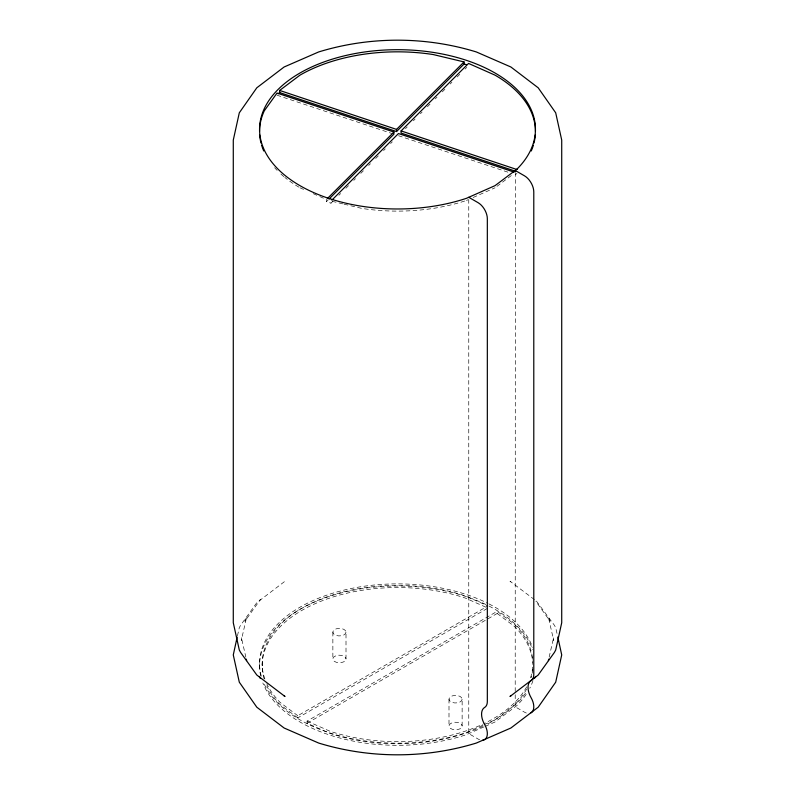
<?xml version="1.0" encoding="UTF-8"?>
<svg xmlns="http://www.w3.org/2000/svg" width="795" height="795" viewBox="0 0 795 795"><rect width="100%" height="100%" fill="white"/><g stroke="black" fill="none" stroke-linecap="round" stroke-linejoin="round"><path stroke-width="0.6" stroke-dasharray="3.98 2.98" d="M237.447 635.851L239.305 627.692L240.577 625.307L256.805 602.68L284.998 581.225L284.103 581.89M549.156 657.117L553.678 637.282L553.678 640.422L548.361 617.089L550.14 621.253L535.79 601.249M259.717 600.245L260.641 599.251L244.86 621.253L246.639 617.089L241.322 640.422L241.322 637.282L245.844 657.117M332.727 201.423L330.978 203.182L326.427 201.662L328.176 199.913M338.869 195.292L340.618 193.543M345.875 188.276L348.508 185.652M353.765 180.395L355.514 178.636M360.771 173.38L363.404 170.746M368.661 165.489L370.42 163.74M375.677 158.483L378.301 155.85M383.558 150.593L385.317 148.844M390.574 143.577L392.323 141.828M405.47 128.681L407.229 126.932M413.36 120.8L415.109 119.041M420.366 113.784L422.125 112.035M427.382 106.778L430.016 104.145M435.272 98.888L437.021 97.129M442.278 91.872L444.912 89.249M450.169 83.992L451.918 82.233M457.185 76.976L459.808 74.342M465.065 69.085L466.824 67.337M496.964 186.348L512.328 174.781M515.349 174.652L516.959 173.439M264.129 678.851A135.319 78.129 0 0 1 320.156 601.567A135.319 78.129 0 0 1 465.154 598.009L487.931 608.096L297.787 717.875L297.787 715.729L487.931 605.949L465.154 595.862A135.319 78.129 0 0 0 318.457 600.116A135.319 78.129 0 0 0 264.894 679.079M482.674 726.372A135.319 78.129 0 0 1 329.846 733.328L307.069 723.241L307.069 721.095L497.213 611.315L514.683 624.463A135.319 78.129 0 0 1 532.799 662.334M307.069 723.241L497.213 613.462L497.213 611.315M466.476 200.449L467.997 199.774M473.144 197.498L495.037 187.789M482.992 725.179L466.476 732.493A137.942 79.639 0 0 1 264.258 684.137M484.085 724.692L495.037 719.843L516.959 703.346A137.942 79.639 0 0 0 526.926 691.074M484.085 726.839L466.476 734.64A137.942 79.639 0 0 1 262.837 682.925M485.189 726.352L495.037 721.979L516.959 705.493A137.942 79.639 0 0 0 527.542 692.236M342.834 203.868L330.978 201.036L330.978 203.182M344.016 204.156L361.795 208.399A137.942 79.639 0 0 0 465.363 200.817M277.028 95.211L392.74 133.789M398.464 135.697L509.506 172.704M299.963 187.789L305.469 190.234M313.19 193.652L318.706 196.097M319.809 196.584L326.427 199.515L326.427 201.662M307.069 721.095L329.846 731.181A135.319 78.129 0 0 0 482.674 724.235M510.897 581.89L510.002 581.225L534.429 599.589M497.213 613.462L514.683 626.609A135.319 78.129 0 0 1 532.799 664.481M297.787 715.729L280.317 702.581A135.319 78.129 0 0 1 266.792 683.74M297.787 717.875L280.317 704.728A135.319 78.129 0 0 1 266.792 685.886M536.386 601.06L554.423 625.307L555.695 627.692L557.553 635.851M515.349 172.515L515.21 693.498M515.21 694.741L515.21 706.815L524.501 712.171A13.137 7.582 60 0 0 526.906 713.194M468.762 199.436L468.762 733.626L478.053 738.992A13.137 7.582 60 0 0 479.663 739.757M462.134 699.193A6.569 3.796 0 0 1 452.276 702.472A6.569 3.796 0 0 1 452.276 695.903A6.569 3.796 0 0 1 462.134 699.193L462.134 726.004A6.569 3.796 0 0 1 452.276 729.293A6.569 3.796 0 0 1 452.276 722.725A6.569 3.796 0 0 1 462.134 726.004M448.996 699.193L448.996 726.004M346.004 632.144A6.569 3.796 0 0 1 336.156 635.434A6.569 3.796 0 0 1 336.156 628.865A6.569 3.796 0 0 1 346.004 632.144L346.004 658.966A6.569 3.796 0 0 1 336.156 662.245A6.569 3.796 0 0 1 336.156 655.676A6.569 3.796 0 0 1 346.004 658.966M332.866 632.144L332.866 658.966M262.181 663.527L262.181 665.673M259.558 663.527L259.558 665.673M298.87 187.153A137.942 79.639 0 0 1 284.789 177.394M283.885 176.639A137.942 79.639 0 0 1 279.621 172.843M277.157 170.398A137.942 79.639 0 0 1 274.613 167.656M532.67 669.251A135.319 78.129 0 0 1 531.209 677.658M526.658 688.967A135.319 78.129 0 0 1 487.017 724.255M532.67 667.114A135.319 78.129 0 0 1 530.106 679.079M526.658 686.82A135.319 78.129 0 0 1 483.777 723.708M532.978 680.659A137.942 79.639 0 0 1 529.768 688.271M260.74 676.068A137.942 79.639 0 0 1 332.181 595.525A137.942 79.639 0 0 1 487.961 605.542M489.005 606.068A137.942 79.639 0 0 1 532.59 649.545M261.326 676.227A137.942 79.639 0 0 1 330.412 593.935A137.942 79.639 0 0 1 487.961 603.395M489.005 603.922A137.942 79.639 0 0 1 532.59 647.398"/><path stroke-width="1.19" d="M237.188 637.014L233.283 654.941L239.305 682.19L256.805 707.202L284.103 728.001L318.676 743.057C369.814 758.728 425.186 758.728 476.324 743.057L510.897 728.001L538.195 707.202L555.695 682.19L561.717 654.941L557.812 637.014M548.361 660.615L548.719 659.135M534.359 678.453L535.79 676.456M327.302 198.641L393.913 132.03L277.028 93.065L264.258 110.863A137.942 79.639 0 0 0 259.558 131.473M279.651 92.588L396.536 131.553L396.536 129.406L464.022 61.921L433.205 54.547A137.942 79.639 0 0 0 299.963 75.157L279.651 90.441L279.651 92.588L278.041 93.8M329.05 199.028L393.913 134.176L393.913 132.03M396.536 131.553L464.022 64.067L464.022 61.921M331.853 200.161L398.464 133.55L514.176 172.117M515.637 171.253L401.087 133.063L401.087 130.917L468.573 63.441L495.037 75.157A137.942 79.639 0 0 1 535.442 131.473M510.897 695.814L510.002 696.48L538.195 675.025L554.423 652.397L555.695 650.012L561.717 622.763L561.717 140.059L555.695 112.811L538.195 87.798L510.897 66.999L476.324 51.943C425.186 36.272 369.814 36.272 318.676 51.943L284.103 66.999L256.805 87.798L239.305 112.811L233.283 140.059L233.283 622.763L239.305 650.012L240.577 652.397L256.805 675.025L284.998 696.48L284.103 695.814M464.022 64.067L466.476 64.653M279.651 90.441L396.536 129.406M401.087 130.917L516.81 169.494M515.21 170.468L524.501 175.834A13.137 7.582 60 0 1 533.783 191.923L533.783 674.627A13.137 7.582 60 0 1 531.07 680.639A14.727 8.507 60 0 0 531.07 697.652A13.137 7.582 60 0 1 531.07 712.827M468.762 197.289L478.053 202.655A13.137 7.582 60 0 1 487.335 218.744L487.335 701.448A13.137 7.582 60 0 1 484.622 707.461A14.727 8.507 60 0 0 484.622 724.474A13.137 7.582 60 0 1 482.694 740.234M259.717 677.459L260.641 678.453L259.21 676.456M246.281 659.135L246.639 660.615M535.313 134.931A137.942 79.639 0 0 1 533.982 143.03M533.346 145.326A137.942 79.639 0 0 1 531.239 150.98M263.761 150.98A137.942 79.639 0 0 1 261.654 145.326M261.018 143.03A137.942 79.639 0 0 1 259.687 134.931M516.959 169.156L495.037 185.642L466.476 198.303A137.942 79.639 0 0 1 261.654 143.16A137.942 79.639 0 0 1 421.449 50.9A137.942 79.639 0 0 1 516.959 169.156"/></g></svg>
